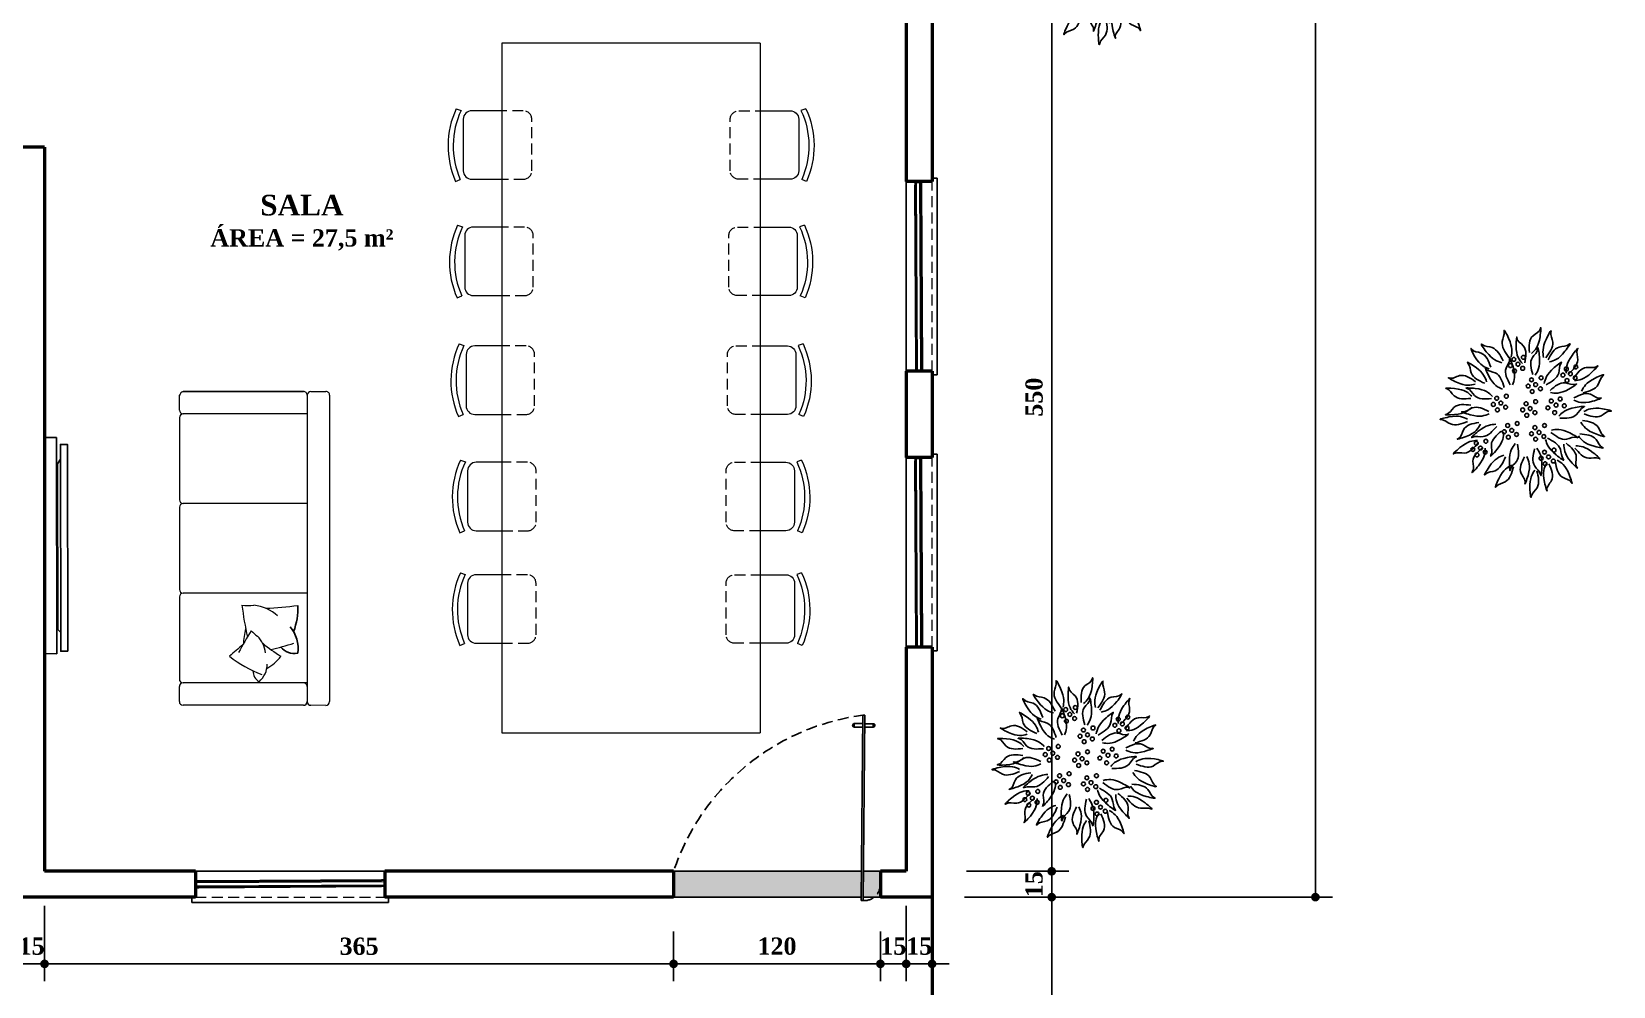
# Model space of a CAD drawing. Header units: millimetres. Extents: x 14929 to 124997, y 1647 to 25134.
# Drawn here: x 15646 to 16564, y 20283 to 20836 of the extents above; entities that cross this region are included whole.
import ezdxf

# ---------------------------------------------------------------- set-up
doc = ezdxf.new("R2010")
doc.units = ezdxf.units.MM
doc.linetypes.add('HIDDEN', pattern=[9.525, 6.35, -3.175])
for name, color, linetype in [('01', 1, 'Continuous'), ('ACESSORIOS', 2, 'Continuous'), ('COZINHA', 2, 'Continuous'), ('Hachuria - Moveis', 1, 'Continuous'), ('paisajismo', 7, 'Continuous'), ('Piso', 55, 'Continuous'), ('PN010', 1, 'Continuous'), ('Portas-Projeção', 55, 'HIDDEN')]:
    doc.layers.add(name, color=color, linetype=linetype)
for name, color, linetype, lineweight in [('Hachura', 1, 'Continuous', 9), ('Moveis', 1, 'Continuous', 9), ('Parede Baixa', 5, 'Continuous', 50), ('Pilares Sub-solo', 7, 'Continuous', 70), ('Pisos Externos', 15, 'Continuous', 9), ('Projeção Janela', 15, 'HIDDEN', 9)]:
    doc.layers.add(name, color=color, linetype=linetype, lineweight=lineweight)
doc.styles.add('Valéria', font='romantic.ttf', dxfattribs={"height": 10})
doc.dimstyles.new('Cota - 50', dxfattribs={"dimtxt": 10, "dimasz": 5, "dimexe": 10, "dimexo": 20, "dimgap": 5, "dimtad": 1, "dimtxsty": 'Valéria', "dimblk": 'DOT', "dimcen": 0, "dimclrd": 12, "dimclre": 12, "dimclrt": 2, "dimazin": 2, "dimtfac": 1, "dimtix": 1, "dimtmove": 0, "dimatfit": 3, "dimldrblk": 'DOT', "dimfxl": 1, "dimarcsym": 0})

# ---------------------------------------------------------------- blocks, each defined once
blk = doc.blocks.new('cad')
at = {"layer": 'Moveis', "linetype": 'HIDDEN'}
for p, q in [((48722.25, 6110.68), (48722.25, 6095.68)), ((48757.25, 6115.68), (48727.25, 6115.68)), ((48762.25, 6095.68), (48762.25, 6110.68))]:
    blk.add_line(p, q, dxfattribs=at)
at = {"layer": 'Moveis'}
for p, q in [((48722.25, 6095.68), (48722.25, 6080.68)), ((48762.25, 6080.68), (48762.25, 6095.68)), ((48721.06, 6071.53), (48722.05, 6074.38)), ((48727.25, 6075.68), (48757.25, 6075.68)), ((48763.54, 6071.19), (48762.31, 6073.93))]:
    blk.add_line(p, q, dxfattribs=at)
at = {"layer": 'Moveis', "linetype": 'HIDDEN'}
for centre, start, end in [((48727.25, 6110.68), 90, 180), ((48757.25, 6110.68), 0, 90)]:
    blk.add_arc(centre, 5, start, end, dxfattribs=at)
at = {"layer": 'Moveis'}
for centre, radius, start, end in [((48727.25, 6080.68), 5, 180, 270), ((48757.25, 6080.68), 5, 270, 0), ((48742.67, 6118.15), 51.39, 245.13103, 293.96091), ((48742.67, 6118.15), 48.39, 244.77162, 293.94946)]:
    blk.add_arc(centre, radius, start, end, dxfattribs=at)
blk = doc.blocks.new('A$C375069E9')
at = {"layer": 'paisajismo', "color": 221}
for centre in [(0.523, 1.919), (0.663, 1.889), (1.295, 2.06), (1.305, 1.899), (1.375, 1.959), (1.426, 1.859), (1.436, 2.03), (1.486, 1.939), (0.533, 1.759), (0.603, 1.819), (0.653, 1.719), (0.713, 1.799), (1.034, 1.759), (1.115, 1.658), (1.175, 1.729), (1.225, 1.638), (0.753, 1.448), (0.884, 1.418), (1.044, 1.598), (1.115, 1.408), (1.165, 1.558), (1.255, 1.378), (1.546, 1.488), (1.626, 1.388), (1.687, 1.458), (0.693, 1.348), (0.814, 1.358), (0.834, 1.247), (0.934, 1.317), (1.125, 1.247), (1.195, 1.307), (1.245, 1.207), (1.305, 1.287), (1.556, 1.327), (1.677, 1.287), (1.737, 1.368), (0.984, 1.057), (1.064, 0.956), (1.125, 1.027), (1.175, 0.936), (1.386, 1.087), (1.396, 0.926), (1.466, 0.986), (1.526, 1.057), (1.576, 0.966), (0.844, 0.696), (0.994, 0.896), (1.115, 0.856), (1.516, 0.886), (1.847, 0.826), (1.927, 0.726), (1.988, 0.796), (2.038, 0.706), (0.854, 0.535), (0.924, 0.595), (0.974, 0.495), (0.984, 0.666), (1.034, 0.575), (1.857, 0.666), (1.978, 0.625)]:
    blk.add_circle(centre, 0.0284, dxfattribs=at)
at = {"layer": 'paisajismo', "color": 124}
for points in [[(0.998, 2.06), (0.956, 2.334), (0.888, 2.44), (0.889, 2.435), (0.863, 2.285), (0.965, 2.054)], [(1.176, 2.118), (1.049, 2.364), (1.042, 2.49), (1.043, 2.485), (1.153, 2.379), (1.207, 2.133)], [(1.308, 1.969), (1.401, 2.229), (1.391, 2.355), (1.391, 2.35), (1.296, 2.23), (1.275, 1.979)], [(1.475, 2.065), (1.512, 2.34), (1.578, 2.447), (1.577, 2.442), (1.606, 2.292), (1.509, 2.06)], [(0.664, 1.826), (0.579, 2.089), (0.495, 2.183), (0.497, 2.179), (0.495, 2.026), (0.632, 1.814)], [(0.912, 1.994), (0.683, 2.149), (0.616, 2.257), (0.62, 2.253), (0.767, 2.212), (0.932, 2.022)], [(1.122, 1.799), (1.058, 2.068), (1.082, 2.193), (1.082, 2.187), (1.163, 2.058), (1.156, 1.806)], [(1.614, 1.981), (1.84, 2.142), (1.904, 2.25), (1.9, 2.247), (1.754, 2.203), (1.593, 2.009)], [(1.798, 1.89), (2.008, 2.07), (2.062, 2.185), (2.059, 2.181), (1.917, 2.123), (1.775, 1.916)], [(0.543, 1.718), (0.292, 1.836), (0.209, 1.931), (0.213, 1.928), (0.366, 1.911), (0.558, 1.749)], [(0.988, 1.675), (0.841, 1.91), (0.737, 1.981), (0.74, 1.977), (0.775, 1.828), (0.959, 1.656)], [(1.453, 1.657), (1.451, 1.934), (1.501, 2.049), (1.5, 2.044), (1.55, 1.9), (1.487, 1.656)], [(1.602, 1.593), (1.803, 1.784), (1.851, 1.901), (1.848, 1.896), (1.709, 1.832), (1.578, 1.618)], [(1.836, 1.699), (2.004, 1.919), (2.114, 1.98), (2.111, 1.977), (2.062, 1.832), (1.862, 1.678)], [(0.438, 1.564), (0.237, 1.755), (0.118, 1.797), (0.122, 1.794), (0.194, 1.659), (0.415, 1.539)], [(0.896, 1.541), (0.624, 1.594), (0.52, 1.667), (0.525, 1.665), (0.677, 1.685), (0.903, 1.575)], [(2.005, 1.668), (2.28, 1.695), (2.39, 1.758), (2.385, 1.756), (2.236, 1.791), (2.001, 1.702)], [(0.553, 1.432), (0.276, 1.415), (0.158, 1.46), (0.163, 1.459), (0.305, 1.517), (0.551, 1.466)], [(1.751, 1.486), (2.002, 1.603), (2.129, 1.605), (2.124, 1.604), (2.013, 1.498), (1.765, 1.455)], [(2.053, 1.488), (2.306, 1.601), (2.432, 1.601), (2.427, 1.6), (2.315, 1.496), (2.066, 1.456)], [(0.405, 1.262), (0.131, 1.304), (0.009, 1.27), (0.015, 1.27), (0.151, 1.2), (0.401, 1.228)], [(0.773, 1.195), (0.528, 1.324), (0.402, 1.332), (0.407, 1.33), (0.513, 1.219), (0.758, 1.164)], [(1.8, 1.231), (2.076, 1.215), (2.195, 1.26), (2.189, 1.259), (2.047, 1.316), (1.801, 1.265)], [(2.055, 1.326), (2.31, 1.218), (2.436, 1.221), (2.431, 1.222), (2.317, 1.323), (2.067, 1.357)], [(2.115, 1.151), (2.39, 1.183), (2.511, 1.145), (2.506, 1.145), (2.367, 1.08), (2.118, 1.117)], [(0.447, 1.106), (0.23, 0.934), (0.107, 0.902), (0.112, 0.905), (0.195, 1.033), (0.426, 1.133)], [(0.483, 0.904), (0.251, 0.752), (0.126, 0.732), (0.131, 0.734), (0.226, 0.854), (0.465, 0.933)], [(0.883, 0.989), (0.609, 0.948), (0.503, 0.88), (0.508, 0.882), (0.658, 0.855), (0.889, 0.956)], [(1.585, 0.962), (1.685, 0.704), (1.775, 0.615), (1.772, 0.62), (1.766, 0.772), (1.617, 0.976)], [(1.701, 1.076), (1.958, 0.973), (2.046, 0.883), (2.041, 0.885), (1.889, 0.894), (1.687, 1.045)], [(1.928, 1.076), (2.139, 0.896), (2.26, 0.861), (2.255, 0.863), (2.177, 0.995), (1.949, 1.102)], [(0.524, 0.758), (0.266, 0.658), (0.177, 0.569), (0.181, 0.571), (0.334, 0.578), (0.537, 0.726)], [(0.698, 0.783), (0.595, 0.526), (0.504, 0.438), (0.507, 0.442), (0.516, 0.595), (0.667, 0.796)], [(0.969, 0.852), (0.812, 0.624), (0.705, 0.557), (0.708, 0.561), (0.75, 0.708), (0.941, 0.872)], [(1.098, 0.722), (1.022, 0.455), (1.04, 0.33), (1.041, 0.335), (1.128, 0.461), (1.131, 0.713)], [(1.416, 0.791), (1.501, 0.528), (1.488, 0.402), (1.487, 0.407), (1.396, 0.53), (1.383, 0.782)], [(1.856, 0.722), (1.956, 0.464), (2.046, 0.374), (2.043, 0.379), (2.037, 0.532), (1.888, 0.735)], [(1.972, 0.836), (2.229, 0.733), (2.317, 0.642), (2.312, 0.645), (2.16, 0.653), (1.958, 0.804)], [(0.798, 0.546), (0.619, 0.335), (0.583, 0.214), (0.585, 0.218), (0.717, 0.297), (0.825, 0.524)], [(0.953, 0.499), (0.985, 0.224), (0.947, 0.103), (0.948, 0.108), (0.882, 0.247), (0.919, 0.496)], [(1.244, 0.6), (1.226, 0.324), (1.271, 0.206), (1.27, 0.211), (1.328, 0.353), (1.278, 0.599)], [(1.466, 0.475), (1.657, 0.274), (1.699, 0.155), (1.696, 0.159), (1.561, 0.231), (1.441, 0.452)], [(1.582, 0.621), (1.799, 0.449), (1.858, 0.337), (1.854, 0.341), (1.71, 0.393), (1.56, 0.595)], [(1.128, 0.401), (1.199, 0.134), (1.18, 0.009), (1.179, 0.014), (1.094, 0.142), (1.095, 0.393)]]:
    blk.add_spline(points, degree=3, dxfattribs=at)
blk = doc.blocks.new('_Dot')
at = {"color": 0, "linetype": 'ByBlock', "lineweight": -2}
blk.add_line((-0.5, 0), (-1, 0), dxfattribs=at)
at = {"color": 0, "linetype": 'ByBlock', "const_width": 0.5}
blk.add_lwpolyline([(-0.25, 0, 1), (0.25, 0, 1)], format="xyb", close=True, dxfattribs=at)
blk = doc.blocks.new('*D689')
at = {"color": 12, "lineweight": -2, "transparency": 16777216}
for p, q in [((16188.73, 20334.41), (16248.14, 20334.41)), ((16238.14, 20329.41), (16238.14, 19839.41)), ((16188.73, 19834.41), (16248.14, 19834.41))]:
    blk.add_line(p, q, dxfattribs=at)
at = {"layer": 'Defpoints', "color": 0, "transparency": 16777216}
for p in [(16168.73, 20334.41), (16168.73, 19834.41), (16238.14, 19834.41)]:
    blk.add_point(p, dxfattribs=at)
at = {"color": 12, "lineweight": -2, "transparency": 16777216, "xscale": 5, "yscale": 5, "zscale": 5}
for p, rotation in [((16238.14, 20334.41), 90), ((16238.14, 19834.41), 270)]:
    blk.add_blockref('_Dot', p, dxfattribs=dict(at, rotation=rotation))
at = {"color": 2, "transparency": 16777216, "insert": (16227.95, 20084.41), "char_height": 10, "attachment_point": 5, "rotation": 90, "style": 'Valéria'}
blk.add_mtext('{\\fRomantic|b1|i0|c2|p2;500}', dxfattribs=at)
blk = doc.blocks.new('*D690')
at = {"color": 12, "lineweight": -2, "transparency": 16777216}
for p, q in [((16238.14, 20354.41), (16238.14, 20359.41)), ((16188.73, 20349.41), (16248.14, 20349.41)), ((16238.14, 20334.41), (16238.14, 20349.41)), ((16188.73, 20334.41), (16248.14, 20334.41)), ((16238.14, 20329.41), (16238.14, 20324.41))]:
    blk.add_line(p, q, dxfattribs=at)
at = {"layer": 'Defpoints', "color": 0, "transparency": 16777216}
for p in [(16168.73, 20349.41), (16238.14, 20349.41), (16168.73, 20334.41)]:
    blk.add_point(p, dxfattribs=at)
at = {"color": 12, "lineweight": -2, "transparency": 16777216, "xscale": 5, "yscale": 5, "zscale": 5}
for p, rotation in [((16238.14, 20349.41), 270), ((16238.14, 20334.41), 90)]:
    blk.add_blockref('_Dot', p, dxfattribs=dict(at, rotation=rotation))
at = {"color": 2, "transparency": 16777216, "insert": (16227.92, 20341.91), "char_height": 10, "width": 8.9797, "attachment_point": 5, "rotation": 90, "style": 'Valéria'}
blk.add_mtext('{\\fRomantic|b1|i0|c2|p2;15}', dxfattribs=at)
blk = doc.blocks.new('*D691')
at = {"color": 12, "lineweight": -2, "transparency": 16777216}
for p, q in [((16173.73, 20899.41), (16248.14, 20899.41)), ((16238.14, 20354.41), (16238.14, 20894.41)), ((16188.73, 20349.41), (16248.14, 20349.41))]:
    blk.add_line(p, q, dxfattribs=at)
at = {"layer": 'Defpoints', "color": 0, "transparency": 16777216}
for p in [(16153.73, 20899.41), (16238.14, 20899.41), (16168.73, 20349.41)]:
    blk.add_point(p, dxfattribs=at)
at = {"color": 12, "lineweight": -2, "transparency": 16777216, "xscale": 5, "yscale": 5, "zscale": 5}
for p, rotation in [((16238.14, 20899.41), 90), ((16238.14, 20349.41), 270)]:
    blk.add_blockref('_Dot', p, dxfattribs=dict(at, rotation=rotation))
at = {"color": 2, "transparency": 16777216, "insert": (16227.95, 20624.41), "char_height": 10, "attachment_point": 5, "rotation": 90, "style": 'Valéria'}
blk.add_mtext('{\\fRomantic|b1|i0|c2|p2;550}', dxfattribs=at)
blk = doc.blocks.new('*D712')
at = {"color": 12, "lineweight": -2, "transparency": 16777216}
for p, q in [((16153.73, 20329.41), (16153.73, 20285.71)), ((16168.73, 20314.41), (16168.73, 20285.71)), ((16148.73, 20295.71), (16143.73, 20295.71)), ((16168.73, 20295.71), (16153.73, 20295.71)), ((16173.73, 20295.71), (16178.73, 20295.71))]:
    blk.add_line(p, q, dxfattribs=at)
at = {"layer": 'Defpoints', "color": 0, "transparency": 16777216}
for p in [(16153.73, 20349.41), (16168.73, 20334.41), (16153.73, 20295.71)]:
    blk.add_point(p, dxfattribs=at)
at = {"color": 12, "lineweight": -2, "transparency": 16777216, "xscale": 5, "yscale": 5, "zscale": 5}
blk.add_blockref('_Dot', (16153.73, 20295.71), dxfattribs=at)
at = {"color": 12, "lineweight": -2, "transparency": 16777216, "xscale": 5, "yscale": 5, "zscale": 5, "rotation": 180}
blk.add_blockref('_Dot', (16168.73, 20295.71), dxfattribs=at)
at = {"color": 2, "transparency": 16777216, "insert": (16161.23, 20305.94), "char_height": 10, "attachment_point": 5, "style": 'Valéria'}
blk.add_mtext('{\\fRomantic|b1|i0|c2|p2;15}', dxfattribs=at)
blk = doc.blocks.new('*D713')
at = {"color": 12, "lineweight": -2, "transparency": 16777216}
for p, q in [((16153.73, 20329.41), (16153.73, 20285.71)), ((16138.73, 20314.41), (16138.73, 20285.71)), ((16133.73, 20295.71), (16128.73, 20295.71)), ((16153.73, 20295.71), (16138.73, 20295.71)), ((16158.73, 20295.71), (16163.73, 20295.71))]:
    blk.add_line(p, q, dxfattribs=at)
at = {"layer": 'Defpoints', "color": 0, "transparency": 16777216}
for p in [(16153.73, 20349.41), (16138.73, 20334.41), (16138.73, 20295.71)]:
    blk.add_point(p, dxfattribs=at)
at = {"color": 12, "lineweight": -2, "transparency": 16777216, "xscale": 5, "yscale": 5, "zscale": 5}
blk.add_blockref('_Dot', (16138.73, 20295.71), dxfattribs=at)
at = {"color": 12, "lineweight": -2, "transparency": 16777216, "xscale": 5, "yscale": 5, "zscale": 5, "rotation": 180}
blk.add_blockref('_Dot', (16153.73, 20295.71), dxfattribs=at)
at = {"color": 2, "transparency": 16777216, "insert": (16146.23, 20305.94), "char_height": 10, "attachment_point": 5, "style": 'Valéria'}
blk.add_mtext('{\\fRomantic|b1|i0|c2|p2;15}', dxfattribs=at)
blk = doc.blocks.new('*D714')
at = {"color": 12, "lineweight": -2, "transparency": 16777216}
for p, q in [((16018.73, 20314.41), (16018.73, 20285.71)), ((16138.73, 20314.41), (16138.73, 20285.71)), ((16133.73, 20295.71), (16023.73, 20295.71))]:
    blk.add_line(p, q, dxfattribs=at)
at = {"layer": 'Defpoints', "color": 0, "transparency": 16777216}
for p in [(16018.73, 20334.41), (16138.73, 20334.41), (16018.73, 20295.71)]:
    blk.add_point(p, dxfattribs=at)
at = {"color": 12, "lineweight": -2, "transparency": 16777216, "xscale": 5, "yscale": 5, "zscale": 5, "rotation": 180}
blk.add_blockref('_Dot', (16018.73, 20295.71), dxfattribs=at)
at = {"color": 12, "lineweight": -2, "transparency": 16777216, "xscale": 5, "yscale": 5, "zscale": 5}
blk.add_blockref('_Dot', (16138.73, 20295.71), dxfattribs=at)
at = {"color": 2, "transparency": 16777216, "insert": (16078.73, 20305.95), "char_height": 10, "attachment_point": 5, "style": 'Valéria'}
blk.add_mtext('{\\fRomantic|b1|i0|c2|p2;120}', dxfattribs=at)
blk = doc.blocks.new('*D715')
at = {"color": 12, "lineweight": -2, "transparency": 16777216}
for p, q in [((15653.73, 20329.41), (15653.73, 20285.71)), ((16018.73, 20314.41), (16018.73, 20285.71)), ((16013.73, 20295.71), (15658.73, 20295.71))]:
    blk.add_line(p, q, dxfattribs=at)
at = {"layer": 'Defpoints', "color": 0, "transparency": 16777216}
for p in [(15653.73, 20349.41), (16018.73, 20334.41), (15653.73, 20295.71)]:
    blk.add_point(p, dxfattribs=at)
at = {"color": 12, "lineweight": -2, "transparency": 16777216, "xscale": 5, "yscale": 5, "zscale": 5, "rotation": 180}
blk.add_blockref('_Dot', (15653.73, 20295.71), dxfattribs=at)
at = {"color": 12, "lineweight": -2, "transparency": 16777216, "xscale": 5, "yscale": 5, "zscale": 5}
blk.add_blockref('_Dot', (16018.73, 20295.71), dxfattribs=at)
at = {"color": 2, "transparency": 16777216, "insert": (15836.23, 20305.89), "char_height": 10, "attachment_point": 5, "style": 'Valéria'}
blk.add_mtext('{\\fRomantic|b1|i0|c2|p2;365}', dxfattribs=at)
blk = doc.blocks.new('*D716')
at = {"color": 12, "lineweight": -2, "transparency": 16777216}
for p, q in [((15638.73, 20329.41), (15638.73, 20285.71)), ((15653.73, 20329.41), (15653.73, 20285.71)), ((15633.73, 20295.71), (15628.73, 20295.71)), ((15653.73, 20295.71), (15638.73, 20295.71)), ((15658.73, 20295.71), (15663.73, 20295.71))]:
    blk.add_line(p, q, dxfattribs=at)
at = {"layer": 'Defpoints', "color": 0, "transparency": 16777216}
for p in [(15638.73, 20349.41), (15653.73, 20349.41), (15638.73, 20295.71)]:
    blk.add_point(p, dxfattribs=at)
at = {"color": 12, "lineweight": -2, "transparency": 16777216, "xscale": 5, "yscale": 5, "zscale": 5}
blk.add_blockref('_Dot', (15638.73, 20295.71), dxfattribs=at)
at = {"color": 12, "lineweight": -2, "transparency": 16777216, "xscale": 5, "yscale": 5, "zscale": 5, "rotation": 180}
blk.add_blockref('_Dot', (15653.73, 20295.71), dxfattribs=at)
at = {"color": 2, "transparency": 16777216, "insert": (15646.23, 20305.94), "char_height": 10, "attachment_point": 5, "style": 'Valéria'}
blk.add_mtext('{\\fRomantic|b1|i0|c2|p2;15}', dxfattribs=at)
blk = doc.blocks.new('*D748')
at = {"color": 12, "lineweight": -2, "transparency": 16777216}
for p, q in [((16188.73, 21709.41), (16401.16, 21709.41)), ((16391.16, 21704.41), (16391.16, 20339.41)), ((16187.48, 20334.41), (16401.16, 20334.41))]:
    blk.add_line(p, q, dxfattribs=at)
at = {"layer": 'Defpoints', "color": 0, "transparency": 16777216}
for p in [(16168.73, 21709.41), (16167.48, 20334.41), (16391.16, 20334.41)]:
    blk.add_point(p, dxfattribs=at)
at = {"color": 12, "lineweight": -2, "transparency": 16777216, "xscale": 5, "yscale": 5, "zscale": 5}
for p, rotation in [((16391.16, 21709.41), 90), ((16391.16, 20334.41), 270)]:
    blk.add_blockref('_Dot', p, dxfattribs=dict(at, rotation=rotation))
at = {"color": 2, "transparency": 16777216, "insert": (16380.97, 21021.91), "char_height": 10, "attachment_point": 5, "rotation": 90, "style": 'Valéria'}
blk.add_mtext('1375', dxfattribs=at)

msp = doc.modelspace()

# ---------------------------------------------------------------- hatches: boundary and pattern name
at = {"layer": 'Pisos Externos'}
h = msp.add_hatch(dxfattribs=at)
h.set_pattern_fill('AR-SAND', color=256, scale=0.05, angle=134.232246)
h.set_pattern_definition([(171.7322456, (-23335.541, 12578.8842), (-1.69756073, -1.76431877), [0, -1.9304, 0, -2.159, 0, -2.06375]), (141.732246, (-23335.541, 12578.8842), (-4.13595725, -0.889715), [0, -1.0414, 0, -1.7399, 0, -0.66675]), (101.7322456, (-23334.4514, 12577.765), (-2.76400551, 2.82878922), [0, -0.635, 0, -2.286, 0, -2.9845]), (91.732246, (-23334.4514, 12577.765), (-3.46182902, 1.9579679), [0, -0.3175, 0, -1.4986, 0, -1.7145])])
h.paths.add_polyline_path([(16138.725, 20349.376), (16138.654, 20334.376), (16018.725, 20334.407), (16018.725, 20349.407)])

# ---------------------------------------------------------------- linework, layer by layer
at = {"layer": '01', "color": 1}
for centre, radius, start, end in [((15765.696, 20501.388), 34.987, 338.267527, 3.729242), ((15782.102, 20478.855), 18.729, 351.01351, 41.395394), ((15798.754, 20486.278), 10.512, 220.53426, 280.118311)]:
    msp.add_arc(centre, radius, start, end, dxfattribs=at)
at = {"layer": 'ACESSORIOS'}
for p, q in [((16153.725, 20639.407), (16153.725, 20749.407)), ((16168.725, 20751.406), (16171.745, 20751.402)), ((16171.767, 20637.37), (16171.745, 20751.402)), ((15660.609, 20601.092), (15654.097, 20601.098)), ((15660.609, 20601.092), (15660.782, 20475.624)), ((16153.725, 20479.407), (16153.725, 20589.407)), ((16168.725, 20591.406), (16171.745, 20591.402)), ((16171.767, 20477.37), (16171.745, 20591.402)), ((15660.782, 20475.624), (15653.725, 20475.648)), ((15741.225, 20349.407), (15851.225, 20349.407)), ((15739.189, 20331.365), (15853.22, 20331.387)), ((15853.224, 20334.407), (15853.22, 20331.387))]:
    msp.add_line(p, q, dxfattribs=at)
at = {"layer": 'COZINHA'}
for p, q in [((16168.736, 20637.374), (16171.767, 20637.37)), ((16168.736, 20477.374), (16171.767, 20477.37)), ((15739.193, 20334.396), (15739.189, 20331.365))]:
    msp.add_line(p, q, dxfattribs=at)
at = {"layer": 'Hachura'}
for p, q in [((15919.036, 20829.802), (15919.036, 20429.802)), ((16069.036, 20829.802), (15919.036, 20829.802)), ((16069.036, 20829.802), (16069.036, 20429.802)), ((16158.63, 20749.407), (16158.631, 20747.388)), ((16159.13, 20748.888), (16162.13, 20748.888)), ((16159.13, 20748.888), (16159.131, 20747.388)), ((16160.225, 20639.885), (16159.63, 20748.888)), ((16162.225, 20639.885), (16161.625, 20748.888)), ((16162.13, 20748.888), (16162.131, 20747.388)), ((16162.63, 20749.421), (16162.631, 20747.388)), ((15731.99, 20616.859), (15731.992, 20625.526)), ((15806.159, 20625.503), (15806.104, 20447.836)), ((15808.326, 20627.669), (15816.993, 20627.666)), ((15819.159, 20625.499), (15819.104, 20447.832)), ((15806.156, 20614.67), (15734.156, 20614.692)), ((15731.988, 20612.526), (15731.974, 20564.859)), ((16158.63, 20589.407), (16158.631, 20587.388)), ((16159.13, 20588.888), (16162.13, 20588.888)), ((16159.13, 20588.888), (16159.131, 20587.388)), ((16160.225, 20479.885), (16159.63, 20588.888)), ((16162.225, 20479.885), (16161.625, 20588.888)), ((16162.13, 20588.888), (16162.131, 20587.388)), ((16162.63, 20589.421), (16162.631, 20587.388)), ((15731.972, 20560.526), (15731.957, 20512.859)), ((15806.139, 20562.67), (15734.139, 20562.692)), ((15806.139, 20562.67), (15754.139, 20562.686)), ((15731.956, 20508.526), (15731.941, 20460.859)), ((15806.123, 20510.67), (15734.123, 20510.692)), ((15806.123, 20510.67), (15754.123, 20510.686)), ((15806.123, 20510.67), (15754.123, 20510.686)), ((15806.107, 20458.67), (15734.107, 20458.692)), ((15731.937, 20447.859), (15731.94, 20456.526)), ((15803.937, 20445.67), (15734.103, 20445.692)), ((15816.937, 20445.666), (15808.27, 20445.669)), ((15919.036, 20429.802), (16069.036, 20429.802)), ((15741.704, 20342.907), (15850.706, 20343.502)), ((15741.704, 20340.907), (15850.706, 20341.507)), ((15851.225, 20344.502), (15849.206, 20344.501)), ((15850.706, 20344.002), (15849.206, 20344.001)), ((15850.707, 20341.002), (15849.207, 20341.001)), ((15851.239, 20340.502), (15849.207, 20340.501)), ((15850.706, 20344.002), (15850.707, 20341.002))]:
    msp.add_line(p, q, dxfattribs=at)
for centre, radius, start, end in [((15735.511, 20624.172), 3.771, 111.007952, 158.956584), ((15803.992, 20625.504), 2.167, 359.982268, 89.982268), ((15808.326, 20625.502), 2.167, 89.982268, 179.982268), ((15816.992, 20625.5), 2.167, 359.982268, 89.982268), ((15734.155, 20612.525), 2.167, 89.982268, 179.982268), ((15734.156, 20616.858), 2.167, 179.982268, 269.982268), ((15734.139, 20560.525), 2.167, 89.982268, 179.982268), ((15734.14, 20564.858), 2.167, 179.982268, 269.982268), ((15734.123, 20508.525), 2.167, 89.982268, 179.982268), ((15734.124, 20512.859), 2.167, 179.982268, 269.982268), ((15771.692, 20542.431), 38.913, 264.871155, 275.093382), ((16004.574, 20535.587), 238.505, 187.68954, 192.171612), ((15773.378, 20481.001), 22.739, 46.734051, 85.539278), ((15777.794, 20653.832), 151.892, 271.624577, 278.639136), ((15913.86, 20398.194), 166.954, 147.098944, 152.118105), ((16044.698, 20440.755), 278.723, 169.764454, 171.694219), ((15793.185, 20507.899), 27.239, 224.280559, 234.502786), ((15891.997, 20329.511), 195.106, 129.173858, 132.157312), ((15766.103, 20474.477), 15.917, 6.143455, 44.948682), ((15847.167, 20564.337), 106.325, 231.033981, 238.04854), ((15762.975, 20583.919), 108.105, 281.755681, 289.122599), ((15807.447, 20533.923), 75.674, 232.182563, 248.532003), ((15769.763, 20469.364), 13.11, 310.422914, 0.804798), ((15771.304, 20488.813), 24.491, 297.676931, 323.138646), ((15734.107, 20456.525), 2.167, 89.982268, 179.982268), ((15734.108, 20460.859), 2.167, 179.982268, 269.982268), ((15781.995, 20465.725), 7.358, 179.943664, 239.527715), ((15803.94, 20456.504), 2.167, 359.982268, 89.982268), ((15734.104, 20447.859), 2.167, 179.982268, 269.982268), ((15803.937, 20447.837), 2.167, 269.982268, 359.982268), ((15808.271, 20447.836), 2.167, 179.982268, 269.982268), ((15816.937, 20447.833), 2.167, 269.982268, 359.982268)]:
    msp.add_arc(centre, radius, start, end, dxfattribs=at)
at = {"layer": 'Hachuria - Moveis'}
for p, q in [((16159.225, 20639.407), (16159.225, 20641.385)), ((16159.725, 20639.885), (16159.725, 20641.385)), ((16159.725, 20639.885), (16162.725, 20639.885)), ((16162.725, 20639.885), (16162.725, 20641.385)), ((16163.225, 20639.407), (16163.225, 20641.385)), ((16159.225, 20479.407), (16159.225, 20481.385)), ((16159.725, 20479.885), (16159.725, 20481.385)), ((16159.725, 20479.885), (16162.725, 20479.885)), ((16162.725, 20479.885), (16162.725, 20481.385)), ((16163.225, 20479.407), (16163.225, 20481.385)), ((15741.225, 20343.907), (15743.203, 20343.907)), ((15741.225, 20339.907), (15743.204, 20339.907)), ((15741.704, 20343.407), (15741.704, 20340.407)), ((15741.704, 20343.407), (15743.204, 20343.407)), ((15741.704, 20340.407), (15743.204, 20340.407))]:
    msp.add_line(p, q, dxfattribs=at)
at = {"layer": 'Moveis'}
for p, q in [((16159.131, 20747.388), (16158.631, 20747.388)), ((16162.631, 20747.388), (16162.131, 20747.388)), ((16159.725, 20641.385), (16159.225, 20641.385)), ((16163.225, 20641.385), (16162.725, 20641.385)), ((16159.131, 20587.388), (16158.631, 20587.388)), ((16162.631, 20587.388), (16162.131, 20587.388)), ((16159.725, 20481.385), (16159.225, 20481.385)), ((16163.225, 20481.385), (16162.725, 20481.385)), ((15743.204, 20343.407), (15743.203, 20343.907)), ((15743.204, 20339.907), (15743.204, 20340.407)), ((15849.206, 20344.001), (15849.206, 20344.501)), ((15849.207, 20340.501), (15849.207, 20341.001))]:
    msp.add_line(p, q, dxfattribs=at)
at = {"layer": 'Parede Baixa'}
for p, q in [((16153.725, 21004.407), (16153.725, 20749.407)), ((16168.725, 21004.407), (16168.725, 20749.407)), ((15653.725, 20769.407), (15638.725, 20769.407)), ((15653.725, 20769.407), (15653.725, 20684.407)), ((15653.725, 20769.407), (15653.725, 20349.407)), ((16168.725, 20749.407), (16153.725, 20749.407)), ((16168.725, 20639.407), (16153.725, 20639.407)), ((16153.725, 20639.407), (16153.725, 20589.407)), ((16168.725, 20639.407), (16168.725, 20589.407)), ((16168.725, 20589.407), (16153.725, 20589.407)), ((16168.725, 20479.407), (16153.725, 20479.407)), ((16153.725, 20479.407), (16153.725, 20349.407)), ((16168.725, 20479.407), (16168.725, 19834.407)), ((15741.225, 20349.407), (15653.725, 20349.407)), ((15741.225, 20349.407), (15741.225, 20334.407)), ((16018.725, 20349.407), (15851.225, 20349.407)), ((15851.225, 20349.407), (15851.225, 20334.407)), ((16018.725, 20349.407), (16018.725, 20334.407)), ((16153.725, 20349.407), (16138.725, 20349.407)), ((16138.725, 20349.407), (16138.725, 20334.407)), ((15741.225, 20334.407), (15533.725, 20334.407)), ((16018.725, 20334.407), (15851.225, 20334.407)), ((16168.725, 20334.407), (16138.725, 20334.407))]:
    msp.add_line(p, q, dxfattribs=at)
at = {"layer": 'Piso'}
for p, q in [((16159.225, 20641.385), (16158.631, 20747.388)), ((16159.725, 20641.385), (16159.131, 20747.388)), ((16162.725, 20641.385), (16162.131, 20747.388)), ((16163.225, 20641.385), (16162.631, 20747.388)), ((16159.225, 20481.385), (16158.631, 20587.388)), ((16159.725, 20481.385), (16159.131, 20587.388)), ((16162.725, 20481.385), (16162.131, 20587.388)), ((16163.225, 20481.385), (16162.631, 20587.388)), ((15743.203, 20343.907), (15849.206, 20344.501)), ((15743.204, 20343.407), (15849.206, 20344.001)), ((15743.204, 20340.407), (15849.207, 20341.001)), ((15743.204, 20339.907), (15849.207, 20340.501)), ((16127.663, 20334.481), (16018.725, 20334.407)), ((16138.654, 20334.376), (16128.663, 20334.471))]:
    msp.add_line(p, q, dxfattribs=at)
at = {"layer": 'PN010'}
for p, q in [((15734.16, 20627.692), (15803.993, 20627.67)), ((15661.304, 20585.762), (15662.958, 20588.48)), ((15661.437, 20489.654), (15661.304, 20585.762)), ((15663.097, 20487.961), (15661.437, 20489.654)), ((16127.644, 20332.429), (16128.634, 20440.04)), ((16129.634, 20440.03), (16128.634, 20440.04)), ((16128.644, 20332.424), (16129.634, 20440.03)), ((16123.586, 20435.064), (16123.577, 20433.064)), ((16123.577, 20433.064), (16128.577, 20433.04)), ((16128.586, 20435.04), (16123.586, 20435.064)), ((16134.578, 20433.012), (16129.578, 20433.035)), ((16129.588, 20435.035), (16134.588, 20435.012)), ((16134.588, 20435.012), (16134.578, 20433.012)), ((16127.801, 20349.459), (16018.725, 20349.407)), ((16138.725, 20349.407), (16128.801, 20349.454)), ((16128.644, 20332.424), (16127.644, 20332.429))]:
    msp.add_line(p, q, dxfattribs=at)
msp.add_lwpolyline([(15667.138, 20477.008), (15663.112, 20477.003), (15662.946, 20597.003), (15666.972, 20597.008)], close=True, dxfattribs=at)
for centre, start, end in [((16123.581, 20434.064), 89.732128, 269.732128), ((16134.583, 20434.012), 269.732128, 89.732128)]:
    msp.add_arc(centre, 1, start, end, dxfattribs=at)
at = {"layer": 'Portas-Projeção'}
for centre, radius, start, end in [((16145.795, 20307.073), 133.936, 96.930482, 161.574193), ((16129.387, 20341.663), 9.269, 265.400515, 1.320627)]:
    msp.add_arc(centre, radius, start, end, dxfattribs=at)
at = {"layer": 'Projeção Janela'}
for p, q in [((16168.725, 20639.407), (16168.725, 20749.407)), ((16168.725, 20479.407), (16168.725, 20589.407)), ((15741.225, 20334.407), (15851.225, 20334.407))]:
    msp.add_line(p, q, dxfattribs=at)

# ---------------------------------------------------------------- block references
at = {"color": 2, "xscale": -39.43178529435056, "yscale": 39.43178529435056, "zscale": 39.43178529435056}
for p in [(16312.462, 20828.822), (16562.892, 20566.262), (16302.885, 20363.154)]:
    msp.add_blockref('A$C375069E9', p, dxfattribs=at)
at = {"layer": 'Piso', "yscale": 0.9933333333333333, "zscale": 0.9933333333333333}
for p, xscale, rotation in [((9861.546, 69187.956), 0.9933333333333333, 270), ((22126.526, 69187.956), -0.9933333333333333, 90), ((9862.369, 69120.486), 0.9933333333333333, 270), ((22125.703, 69120.486), -0.9933333333333333, 90), ((9863.191, 69051.551), 0.9933333333333333, 270), ((22124.882, 69051.551), -0.9933333333333333, 90), ((9864.014, 68984.081), 0.9933333333333333, 270), ((22124.059, 68984.081), -0.9933333333333333, 90), ((9863.996, 68918.85), 0.9933333333333333, 270), ((22124.076, 68918.85), -0.9933333333333333, 90)]:
    msp.add_blockref('cad', p, dxfattribs=dict(at, xscale=xscale, rotation=rotation))

# ---------------------------------------------------------------- texts
at = {"layer": 'Pilares Sub-solo', "insert": (15803.038, 20741.789, -9825), "char_height": 12, "attachment_point": 2, "style": 'Valéria'}
msp.add_mtext('{\\fRomantic|b1|i0|c2|p2;SALA\\P\\H0.83333x;ÁREA = 27,5 m²}', dxfattribs=at)

# ---------------------------------------------------------------- dimensions: what is measured, and where the dimension line sits
dim = msp.add_linear_dim(base=(16391.161, 20334.407), p1=(16168.725, 21709.407), p2=(16167.475, 20334.407), angle=90, dimstyle='Cota - 50')
dim.commit()
dim.dimension.update_dxf_attribs({"geometry": '*D748', "text_midpoint": (16380.969, 21021.907)})
dim = msp.add_linear_dim(base=(16238.144, 20899.407), p1=(16168.725, 20349.407), p2=(16153.725, 20899.407), angle=90, text='{\\fRomantic|b1|i0|c2|p2;<>}', dimstyle='Cota - 50', override={"dimtmove": 1})
dim.commit()
dim.dimension.update_dxf_attribs({"geometry": '*D691', "text_midpoint": (16227.946, 20624.407)})
for base, p2, picture, middle in [((16238.144, 20349.407), (16168.725, 20349.407), '*D690', (16227.917, 20341.907)), ((16238.144, 19834.407), (16168.725, 19834.407), '*D689', (16227.946, 20084.407))]:
    dim = msp.add_linear_dim(base=base, p1=(16168.725, 20334.407), p2=p2, angle=90, text='{\\fRomantic|b1|i0|c2|p2;<>}', dimstyle='Cota - 50')
    dim.commit()
    dim.dimension.update_dxf_attribs({"geometry": picture, "text_midpoint": middle})
for base, p1, p2, picture, middle in [((15638.725, 20295.711), (15653.725, 20349.407), (15638.725, 20349.407), '*D716', (15646.225, 20305.939)), ((15653.725, 20295.711), (16018.725, 20334.407), (15653.725, 20349.407), '*D715', (15836.225, 20305.888)), ((16138.725, 20295.711), (16153.725, 20349.407), (16138.725, 20334.407), '*D713', (16146.225, 20305.939)), ((16018.725, 20295.711), (16138.725, 20334.407), (16018.725, 20334.407), '*D714', (16078.725, 20305.946))]:
    dim = msp.add_linear_dim(base=base, p1=p1, p2=p2, text='{\\fRomantic|b1|i0|c2|p2;<>}', dimstyle='Cota - 50', override={"dimtmove": 1})
    dim.commit()
    dim.dimension.update_dxf_attribs({"geometry": picture, "text_midpoint": middle})
dim = msp.add_linear_dim(base=(16153.725, 20295.711), p1=(16168.725, 20334.407), p2=(16153.725, 20349.407), text='{\\fRomantic|b1|i0|c2|p2;<>}', dimstyle='Cota - 50')
dim.commit()
dim.dimension.update_dxf_attribs({"geometry": '*D712', "text_midpoint": (16161.225, 20305.939)})

doc.saveas('drawing.dxf')
